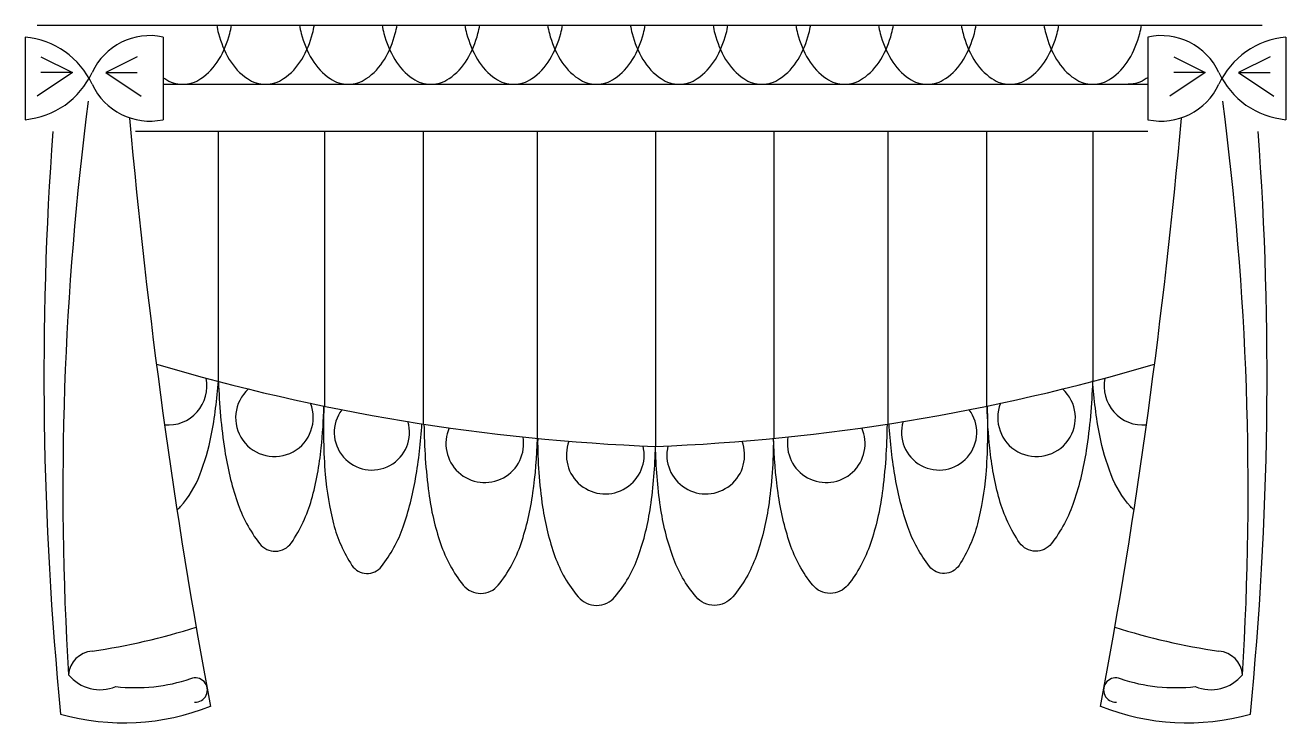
# Model space of a CAD drawing. Header units: metres. Extents: x 1201 to 1897, y 125 to 510.
import ezdxf

# ---------------------------------------------------------------- set-up
doc = ezdxf.new("R2010")
doc.units = ezdxf.units.M
for name, color, linetype in [('3', 3, 'Continuous'), ('4', 4, 'Continuous'), ('7', 7, 'Continuous')]:
    doc.layers.add(name, color=color, linetype=linetype)

msp = doc.modelspace()

# ---------------------------------------------------------------- linework, layer by layer
for points in [[(1268.32, 362.3), (1268.32, 362.3, 0.03)], [(1365.66, 300.11), (1365.64, 299.69, 0.03)], [(1731.84, 300.11), (1731.86, 299.69, -0.03)]]:
    msp.add_lwpolyline(points, format="xyb")
at = {"layer": '3'}
for p, q in [((1200.69, 503.94), (1200.69, 458.29)), ((1276.83, 503.94), (1276.83, 458.29)), ((1820.67, 503.94), (1820.67, 458.29)), ((1896.81, 503.94), (1896.81, 458.29)), ((1209.39, 493.07), (1226.79, 484.38)), ((1262.6, 493.07), (1245.2, 484.38)), ((1834.9, 493.07), (1852.3, 484.38)), ((1888.11, 493.07), (1870.71, 484.38)), ((1226.79, 484.38), (1207.22, 471.33)), ((1226.79, 484.38), (1209.39, 484.38)), ((1245.2, 484.38), (1264.78, 471.33)), ((1245.2, 484.38), (1262.6, 484.38)), ((1852.3, 484.38), (1832.72, 471.33)), ((1852.3, 484.38), (1834.9, 484.38)), ((1870.71, 484.38), (1890.28, 471.33)), ((1870.71, 484.38), (1888.11, 484.38)), ((1307.28, 451.77), (1307.28, 313.77)), ((1366.02, 451.77), (1366.02, 300.04)), ((1420.4, 451.77), (1420.4, 290.24)), ((1483.49, 451.77), (1483.49, 282.29)), ((1548.75, 451.77), (1548.75, 277.86)), ((1614.01, 451.77), (1614.01, 282.29)), ((1677.1, 451.77), (1677.1, 290.24)), ((1731.48, 451.77), (1731.48, 300.04)), ((1790.22, 451.77), (1790.22, 313.77))]:
    msp.add_line(p, q, dxfattribs=at)
for points in [[(1287.7, 477.86, 0.15), (1297.68, 480.94, 0.11), (1307.7, 491.54, 0.07), (1313.67, 505.88, 0.02), (1314.68, 510.46, 0.02)], [(1306.42, 510.46, 0.02), (1307.42, 505.88, 0.07), (1313.39, 491.54, 0.11), (1323.41, 480.94, 0.15), (1333.39, 477.86, 0.15)], [(1333.39, 477.86, 0.15), (1343.36, 480.94, 0.11), (1353.38, 491.54, 0.07), (1359.36, 505.88, 0.02), (1360.36, 510.46, 0.02)], [(1352.1, 510.46, 0.02), (1353.1, 505.88, 0.07), (1359.07, 491.54, 0.11), (1369.1, 480.94, 0.15), (1379.07, 477.86, 0.15)], [(1379.07, 477.86, 0.15), (1389.04, 480.94, 0.11), (1399.07, 491.54, 0.07), (1405.04, 505.88, 0.02), (1406.04, 510.46, 0.02)], [(1397.78, 510.46, 0.02), (1398.78, 505.88, 0.07), (1404.76, 491.54, 0.11), (1414.78, 480.94, 0.15), (1424.75, 477.86, 0.15)], [(1424.75, 477.86, 0.15), (1434.73, 480.94, 0.11), (1444.75, 491.54, 0.07), (1450.72, 505.88, 0.02), (1451.73, 510.46, 0.02)], [(1443.46, 510.46, 0.02), (1444.47, 505.88, 0.07), (1450.44, 491.54, 0.11), (1460.46, 480.94, 0.15), (1470.44, 477.86, 0.15)], [(1470.44, 477.86, 0.15), (1480.41, 480.94, 0.11), (1490.43, 491.54, 0.07), (1496.41, 505.88, 0.02), (1497.41, 510.46, 0.02)], [(1489.15, 510.46, 0.02), (1490.15, 505.88, 0.07), (1496.12, 491.54, 0.11), (1506.15, 480.94, 0.15), (1516.12, 477.86, 0.15)], [(1516.12, 477.86, 0.15), (1526.09, 480.94, 0.11), (1536.12, 491.54, 0.07), (1542.09, 505.88, 0.02), (1543.09, 510.46, 0.02)], [(1534.83, 510.46, 0.02), (1535.83, 505.88, 0.07), (1541.81, 491.54, 0.11), (1551.83, 480.94, 0.15), (1561.8, 477.86, 0.15)], [(1561.8, 477.86, 0.15), (1571.78, 480.94, 0.11), (1581.8, 491.54, 0.07), (1587.77, 505.88, 0.02), (1588.77, 510.46, 0.02)], [(1580.51, 510.46, 0.02), (1581.51, 505.88, 0.07), (1587.49, 491.54, 0.11), (1597.51, 480.94, 0.15), (1607.49, 477.86, 0.15)], [(1607.49, 477.86, 0.15), (1617.46, 480.94, 0.11), (1627.48, 491.54, 0.07), (1633.46, 505.88, 0.02), (1634.46, 510.46, 0.02)], [(1626.2, 510.46, 0.02), (1627.2, 505.88, 0.07), (1633.17, 491.54, 0.11), (1643.19, 480.94, 0.15), (1653.17, 477.86, 0.15)], [(1653.17, 477.86, 0.15), (1663.14, 480.94, 0.11), (1673.17, 491.54, 0.07), (1679.14, 505.88, 0.02), (1680.14, 510.46, 0.02)], [(1671.88, 510.46, 0.02), (1672.88, 505.88, 0.07), (1678.85, 491.54, 0.11), (1688.88, 480.94, 0.15), (1698.85, 477.86, 0.15)], [(1698.85, 477.86, 0.15), (1708.82, 480.94, 0.11), (1718.85, 491.54, 0.07), (1724.82, 505.88, 0.02), (1725.82, 510.46, 0.02)], [(1717.56, 510.46, 0.02), (1718.56, 505.88, 0.07), (1724.54, 491.54, 0.11), (1734.56, 480.94, 0.15), (1744.53, 477.86, 0.15)], [(1744.53, 477.86, 0.15), (1754.51, 480.94, 0.11), (1764.53, 491.54, 0.07), (1770.5, 505.88, 0.02), (1771.51, 510.46, 0.02)], [(1763.24, 510.46, 0.02), (1764.25, 505.88, 0.07), (1770.22, 491.54, 0.11), (1780.24, 480.94, 0.15), (1790.22, 477.86, 0.15)], [(1820.67, 481.58, -0.01), (1819.77, 480.94, -0.15), (1809.8, 477.86, -0.15)]]:
    msp.add_lwpolyline(points, format="xyb", dxfattribs=at)
for centre, radius, start, end in [((1196.52, 458.77), 45.36, 24.88, 84.72), ((1269.51, 469.61), 35.1, 77.98, 155.12), ((1827.98, 469.61), 35.1, 24.88, 102.02), ((1900.98, 458.77), 45.36, 95.28, 155.12), ((1196.52, 503.46), 45.36, 275.28, 335.12), ((1900.98, 503.46), 45.36, 204.88, 264.72), ((1269.51, 492.62), 35.1, 204.88, 282.02), ((1827.98, 492.62), 35.1, 257.98, 335.12), ((2879.15, 253.54), 1657.66, 172.55, 183.52), ((218.35, 253.54), 1657.66, 356.48, 7.45), ((1592.21, 1399.7), 1122.68, 253.49, 267.78), ((1505.29, 1399.7), 1122.68, 272.22, 286.51), ((1279.59, 311.11), 21.43, 264.75, 11.99), ((1817.91, 311.11), 21.43, 168.01, 275.25), ((1338.33, 293.72), 21.43, 132.37, 21.78), ((1759.17, 293.72), 21.43, 158.22, 47.63), ((1392.12, 285.59), 20.78, 142.94, 16.7), ((1705.38, 285.59), 20.78, 163.3, 37.06), ((1454.46, 279.39), 21.47, 156.08, 9.9), ((1643.04, 279.39), 21.47, 170.1, 23.92), ((1521.01, 273.07), 21.47, 159.09, 13.67), ((1576.49, 273.07), 21.47, 166.33, 20.91), ((1182.46, 536.67), 375.94, 278.44, 287.43), ((1915.04, 536.67), 375.94, 252.57, 261.56), ((1238.75, 150.68), 14.18, 94.37, 175.59), ((1858.75, 150.68), 14.18, 4.41, 85.63), ((1242.02, 165.92), 22.43, 219.12, 292.82), ((1261.6, 240.48), 95.85, 263.48, 288.53), ((1294.54, 143.31), 6.76, 267.34, 111.6), ((1802.96, 143.31), 6.76, 68.4, 272.66), ((1835.9, 240.48), 95.85, 251.47, 276.52), ((1855.48, 165.92), 22.43, 247.18, 320.88)]:
    msp.add_arc(centre, radius, start, end, dxfattribs=at)
at = {"layer": '4'}
msp.add_line((1207.22, 510.46), (1883.76, 510.46), dxfattribs=at)
for points in [[(1284.49, 242.9, 0.07), (1286.51, 244.62, 0.09), (1297.13, 262.16, 0.04), (1303.44, 283.83, 0.03), (1307.38, 314.06, 0.03)], [(1307.41, 313.74, 0.03), (1310.86, 275.63, 0.04), (1317.66, 247.41, 0.08), (1330.1, 224.15, 0.24), (1338.99, 219.94, 0.24), (1347.65, 224.61, 0.08), (1358.86, 248.48, 0.04), (1364.19, 277.02, 0.02), (1365.64, 300.11, 0.03)], [(1790.09, 313.74, -0.03), (1786.64, 275.63, -0.04), (1779.83, 247.41, -0.08), (1767.4, 224.15, -0.24), (1758.51, 219.94, -0.24), (1749.85, 224.61, -0.08), (1738.64, 248.48, -0.04), (1733.31, 277.02, -0.02), (1731.86, 300.11, -0.03)], [(1813.01, 242.9, -0.07), (1810.99, 244.62, -0.09), (1800.37, 262.16, -0.04), (1794.06, 283.83, -0.03), (1790.12, 314.06, -0.03)], [(1365.64, 299.69, 0.03), (1366.39, 262.28, 0.04), (1370.94, 235.09, 0.08), (1381.09, 212.18, 0.24), (1389.09, 207.66, 0.24), (1397.44, 211.5, 0.08), (1409.46, 233.48, 0.04), (1416.26, 260.21, 0.03), (1419.74, 290.34, 0.03)], [(1731.86, 299.69, -0.03), (1731.11, 262.28, -0.04), (1726.56, 235.09, -0.08), (1716.41, 212.18, -0.24), (1708.41, 207.66, -0.24), (1700.06, 211.5, -0.08), (1688.04, 233.48, -0.04), (1681.24, 260.21, -0.03), (1677.76, 290.34, -0.03)], [(1420.88, 290.16, 0.03), (1423.53, 252.13, 0.05), (1430.07, 224.18, 0.09), (1442.6, 201.29, 0.23), (1452.28, 196.66, 0.23), (1461.95, 201.29, 0.09), (1474.48, 224.18, 0.05), (1481.03, 252.13, 0.03), (1483.55, 282.28, 0.03)], [(1676.62, 290.16, -0.03), (1673.97, 252.13, -0.05), (1667.43, 224.18, -0.09), (1654.9, 201.29, -0.23), (1645.22, 196.66, -0.23), (1635.55, 201.29, -0.09), (1623.02, 224.18, -0.05), (1616.47, 252.13, -0.03), (1613.95, 282.28, -0.03)], [(1483.68, 282.27, 0.04), (1486.42, 244.57, 0.05), (1493.21, 217.09, 0.09), (1506.06, 194.77, 0.22), (1516.21, 190.08, 0.22), (1526.37, 194.77, 0.09), (1539.22, 217.09, 0.05), (1546.01, 244.57, 0.03), (1548.71, 277.86, 0.04)], [(1613.82, 282.27, -0.04), (1611.08, 244.57, -0.05), (1604.29, 217.09, -0.09), (1591.44, 194.77, -0.22), (1581.29, 190.08, -0.22), (1571.13, 194.77, -0.09), (1558.28, 217.09, -0.05), (1551.49, 244.57, -0.03), (1548.79, 277.86, -0.04)]]:
    msp.add_lwpolyline(points, format="xyb", dxfattribs=at)
for centre, radius, start, end in [((4663.62, 761.28), 3418.66, 185.07, 190.57), ((-1566.12, 761.28), 3418.66, 349.43, 354.93), ((3092.59, 316.25), 1881.56, 175.87, 185.68), ((4.91, 316.25), 1881.56, 354.32, 4.13), ((1255.17, 254.53), 129.3, 254.34, 291.68), ((1842.33, 254.53), 129.3, 248.32, 285.66)]:
    msp.add_arc(centre, radius, start, end, dxfattribs=at)
at = {"layer": '7'}
msp.add_line((1276.83, 477.86), (1820.67, 477.86), dxfattribs=at)
for points in [[(1790.22, 477.86, 0.15), (1800.19, 480.94, 0.11), (1810.21, 491.54, 0.07), (1816.19, 505.88, 0.02), (1817.19, 510.46, 0.02)], [(1276.83, 481.58, 0.01), (1277.73, 480.94, 0.15), (1287.7, 477.86, 0.15)]]:
    msp.add_lwpolyline(points, format="xyb", dxfattribs=at)
msp.add_lwpolyline([(1820.67, 451.77), (1541.14, 451.77), (1261.6, 451.77)], dxfattribs=at)

doc.saveas('drawing.dxf')
